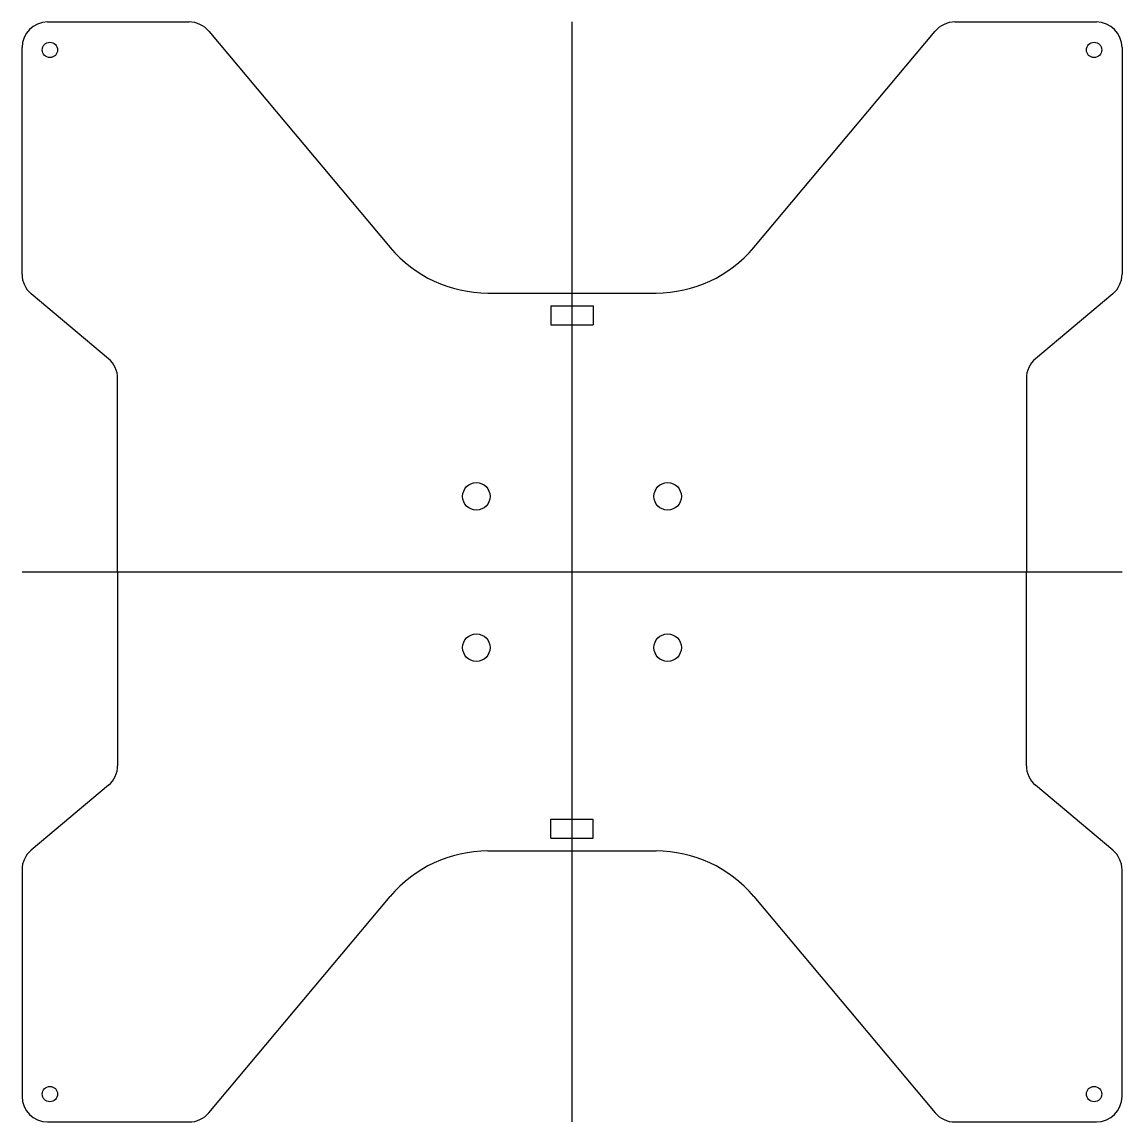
# Model space of a CAD drawing. Extents: x 10.69 to 19.31, y 3.69 to 12.31.
import ezdxf

# ---------------------------------------------------------------- set-up
doc = ezdxf.new("R2010")
doc.units = 0
doc.header["$LTSCALE"] = 0.03937
doc.layers.add('DEFAULT', color=7, linetype='CONTINUOUS')

msp = doc.modelspace()

# ---------------------------------------------------------------- linework, layer by layer
at = {"layer": 'DEFAULT'}
for p, q in [((10.888, 12.312), (11.9987, 12.312)), ((15, 3.688), (15, 12.312)), ((18.0013, 12.312), (19.112, 12.312)), ((12.1519, 12.2406), (13.5753, 10.5442)), ((16.4247, 10.5442), (17.8481, 12.2406)), ((10.688, 10.3349), (10.688, 12.112)), ((19.312, 12.112), (19.312, 10.3349)), ((11.3666, 9.6723), (10.7594, 10.1817)), ((14.3413, 10.187), (15.6587, 10.187)), ((19.2406, 10.1817), (18.6334, 9.6723)), ((14.835, 10.087), (14.835, 9.937)), ((14.835, 10.087), (15.165, 10.087)), ((15.165, 10.087), (15.165, 9.937)), ((14.835, 9.937), (15.165, 9.937)), ((11.438, 8), (11.438, 9.5191)), ((18.562, 9.5191), (18.562, 8)), ((10.688, 8), (19.312, 8)), ((11.438, 8), (11.438, 6.4809)), ((18.562, 6.4809), (18.562, 8)), ((11.3666, 6.3277), (10.7594, 5.8183)), ((19.2406, 5.8183), (18.6334, 6.3277)), ((14.835, 5.913), (14.835, 6.063)), ((14.835, 6.063), (15.165, 6.063)), ((15.165, 5.913), (15.165, 6.063)), ((14.835, 5.913), (15.165, 5.913)), ((14.3413, 5.813), (15.6587, 5.813)), ((10.688, 5.6651), (10.688, 3.888)), ((19.312, 3.888), (19.312, 5.6651)), ((12.1519, 3.7594), (13.5753, 5.4558)), ((16.4247, 5.4558), (17.8481, 3.7594)), ((10.888, 3.688), (11.9987, 3.688)), ((18.0013, 3.688), (19.112, 3.688))]:
    msp.add_line(p, q, dxfattribs=at)
for centre, radius in [((10.907, 12.093), 0.06), ((19.093, 12.093), 0.06), ((14.25, 8.593), 0.1075), ((15.75, 8.593), 0.1075), ((14.25, 7.407), 0.1075), ((15.75, 7.407), 0.1075), ((10.907, 3.907), 0.06), ((19.093, 3.907), 0.06)]:
    msp.add_circle(centre, radius, dxfattribs=at)
for centre, radius, start, end in [((10.888, 12.112), 0.2, 90, 180), ((11.9987, 12.112), 0.2, 40, 90), ((18.0013, 12.112), 0.2, 90, 140), ((19.112, 12.112), 0.2, 360, 90), ((14.3413, 11.187), 1, 220, 270), ((15.6587, 11.187), 1, 270, 320), ((10.888, 10.3349), 0.2, 180, 230), ((19.112, 10.3349), 0.2, 310, 0), ((11.238, 9.5191), 0.2, 0, 50), ((18.762, 9.5191), 0.2, 130, 180), ((11.238, 6.4809), 0.2, 310, 0), ((18.762, 6.4809), 0.2, 180, 230), ((10.888, 5.6651), 0.2, 130, 180), ((14.3413, 4.813), 1, 90, 140), ((15.6587, 4.813), 1, 40, 90), ((19.112, 5.6651), 0.2, 360, 50), ((10.888, 3.888), 0.2, 180, 270), ((19.112, 3.888), 0.2, 270, 0), ((11.9987, 3.888), 0.2, 270, 320), ((18.0013, 3.888), 0.2, 220, 270)]:
    msp.add_arc(centre, radius, start, end, dxfattribs=at)

doc.saveas('drawing.dxf')
